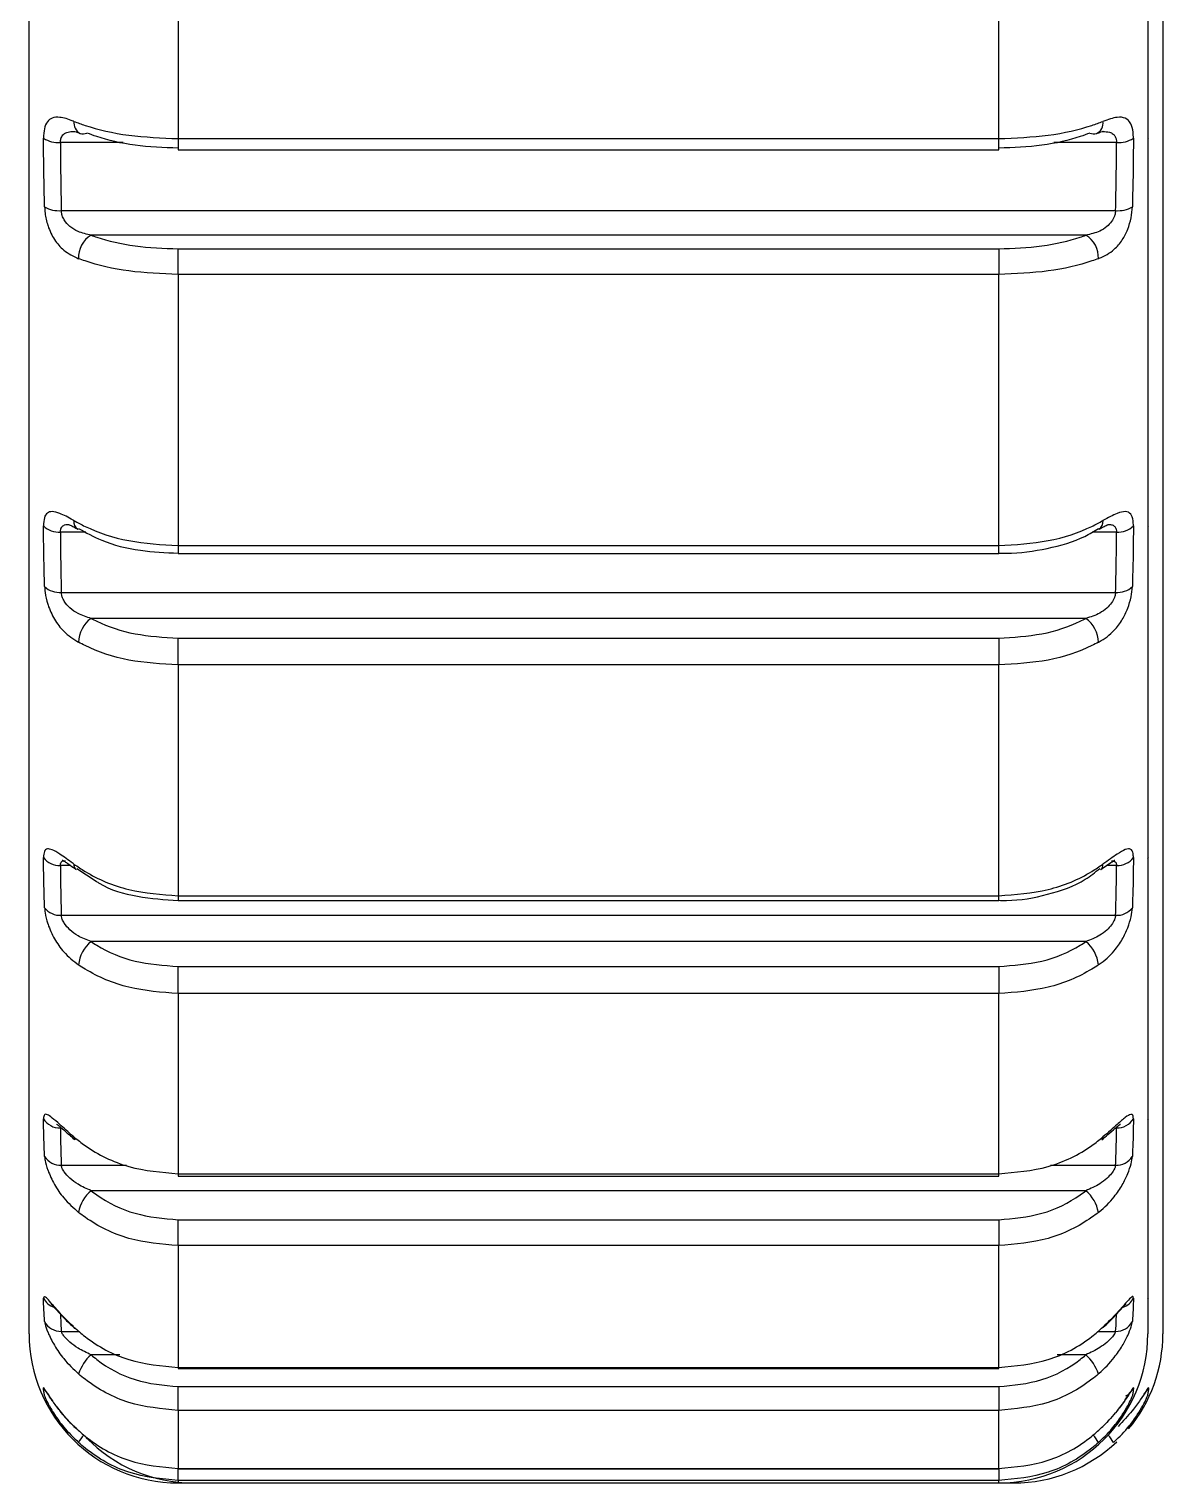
# Model space of a CAD drawing. Header units: millimetres. Extents: x -2889 to 8174, y 2447 to 8478.
# Drawn here: x 1797.016 to 1800.056, y 3458.173 to 3462.072 of the extents above; entities that cross this region are included whole.
import ezdxf

# ---------------------------------------------------------------- set-up
doc = ezdxf.new("R2010")
doc.units = ezdxf.units.MM

msp = doc.modelspace()

# ---------------------------------------------------------------- linework, layer by layer
at = {"color": 7, "linetype": 'Continuous', "lineweight": 25}
for p, q in [((1797.0159, 3458.5726), (1797.0159, 3469.7726)), ((1800.0159, 3469.7726), (1800.0159, 3458.5726)), ((1800.0563, 3463.8726), (1800.0563, 3458.5726)), ((1797.4159, 3462.5821), (1797.4159, 3461.7784)), ((1799.6159, 3461.7784), (1799.6159, 3462.5821)), ((1797.4159, 3461.7784), (1799.6159, 3461.7784)), ((1797.4159, 3461.7483), (1799.6159, 3461.7483)), ((1797.1023, 3461.5852), (1799.9295, 3461.5852)), ((1799.8497, 3461.5192), (1797.1821, 3461.5192)), ((1797.4159, 3461.414), (1797.4159, 3461.4827)), ((1797.4159, 3461.4827), (1799.6159, 3461.4827)), ((1799.6159, 3461.4827), (1799.6159, 3461.414)), ((1797.4159, 3461.414), (1797.4159, 3460.6868)), ((1799.6159, 3461.414), (1797.4159, 3461.414)), ((1799.6159, 3460.6868), (1799.6159, 3461.414)), ((1797.1467, 3460.7309), (1797.1475, 3460.7305)), ((1799.8842, 3460.7305), (1799.8849, 3460.7308)), ((1797.4159, 3460.6868), (1799.6159, 3460.6868)), ((1797.4159, 3460.6659), (1799.6159, 3460.6659)), ((1797.1023, 3460.5612), (1799.9295, 3460.5612)), ((1799.8497, 3460.4914), (1797.1821, 3460.4914)), ((1797.4159, 3460.3665), (1797.4159, 3460.4387)), ((1797.4159, 3460.4387), (1799.6159, 3460.4387)), ((1799.6159, 3460.4387), (1799.6159, 3460.3665)), ((1797.4159, 3460.3665), (1797.4159, 3459.7477)), ((1799.6159, 3460.3665), (1797.4159, 3460.3665)), ((1799.6159, 3459.7477), (1799.6159, 3460.3665)), ((1797.144, 3459.8202), (1797.196, 3459.7865)), ((1797.4159, 3459.7477), (1799.6159, 3459.7477)), ((1797.4159, 3459.7345), (1799.6159, 3459.7345)), ((1797.1023, 3459.6951), (1799.9295, 3459.6951)), ((1799.8497, 3459.6245), (1797.1821, 3459.6245)), ((1797.4159, 3459.5578), (1799.6159, 3459.5578)), ((1797.4159, 3459.4853), (1797.4159, 3459.5578)), ((1799.6159, 3459.5578), (1799.6159, 3459.4853)), ((1797.4159, 3459.4853), (1797.4159, 3459.0019)), ((1799.6159, 3459.4853), (1797.4159, 3459.4853)), ((1799.6159, 3459.0019), (1799.6159, 3459.4853)), ((1797.4159, 3459.0019), (1799.6159, 3459.0019)), ((1797.4159, 3459.0019), (1797.4159, 3458.995)), ((1797.4159, 3458.995), (1799.6159, 3458.995)), ((1799.6159, 3458.995), (1799.6159, 3459.0019)), ((1799.8497, 3458.9564), (1797.1821, 3458.9564)), ((1797.4159, 3458.809), (1797.4159, 3458.8787)), ((1797.4159, 3458.8787), (1799.6159, 3458.8787)), ((1799.6159, 3458.8787), (1799.6159, 3458.809)), ((1797.4159, 3458.809), (1797.4159, 3458.4821)), ((1799.6159, 3458.809), (1797.4159, 3458.809)), ((1799.6159, 3458.4821), (1799.6159, 3458.809)), ((1797.4159, 3458.4821), (1799.6159, 3458.4821)), ((1797.4159, 3458.4821), (1797.4159, 3458.4795)), ((1797.4159, 3458.4795), (1799.6159, 3458.4795)), ((1799.6159, 3458.4795), (1799.6159, 3458.4821)), ((1797.4159, 3458.3671), (1797.4159, 3458.4309)), ((1797.4159, 3458.4309), (1799.6159, 3458.4309)), ((1799.6159, 3458.4309), (1799.6159, 3458.3671)), ((1797.4159, 3458.3671), (1797.4159, 3458.211)), ((1799.6159, 3458.3671), (1797.4159, 3458.3671)), ((1799.6159, 3458.211), (1799.6159, 3458.3671)), ((1797.4159, 3458.211), (1799.6159, 3458.211)), ((1797.4159, 3458.211), (1797.4159, 3458.2107)), ((1797.4159, 3458.2107), (1799.6159, 3458.2107)), ((1799.6159, 3458.2107), (1799.6159, 3458.211)), ((1799.6159, 3458.1789), (1797.4159, 3458.1789)), ((1797.4159, 3458.1726), (1799.6159, 3458.1726)), ((1799.6159, 3458.1726), (1799.6563, 3458.1726))]:
    msp.add_line(p, q, dxfattribs=at)
at = {"color": 8, "linetype": 'Continuous', "lineweight": 25}
for p, q in [((1797.268, 3461.7679), (1797.0998, 3461.7679)), ((1797.4159, 3461.7784), (1797.4159, 3461.7483)), ((1799.6159, 3461.7483), (1799.6159, 3461.7784)), ((1799.932, 3461.7679), (1799.7638, 3461.7679)), ((1800.0159, 3461.778), (1800.0176, 3461.7793)), ((1800.0159, 3460.7378), (1800.0176, 3460.7396)), ((1797.1677, 3460.723), (1797.0998, 3460.723)), ((1799.932, 3460.723), (1799.8662, 3460.723)), ((1797.4159, 3460.6868), (1797.4159, 3460.6659)), ((1799.6159, 3460.6659), (1799.6159, 3460.6868)), ((1800.0159, 3459.8477), (1800.0176, 3459.85)), ((1797.1268, 3459.8289), (1797.0998, 3459.8289)), ((1799.932, 3459.8289), (1799.9049, 3459.8289)), ((1797.4159, 3459.7477), (1797.4159, 3459.7345)), ((1799.6159, 3459.7345), (1799.6159, 3459.7477)), ((1800.0159, 3459.1466), (1800.0176, 3459.1493)), ((1797.1023, 3459.0247), (1797.2767, 3459.0247)), ((1799.7552, 3459.0247), (1799.9295, 3459.0247)), ((1800.0159, 3458.6651), (1800.0176, 3458.6681)), ((1797.1023, 3458.5792), (1797.1496, 3458.5792)), ((1799.8822, 3458.5792), (1799.9295, 3458.5792)), ((1797.2594, 3458.5162), (1797.1821, 3458.5162)), ((1799.8497, 3458.5162), (1799.7725, 3458.5162)), ((1797.4159, 3458.1789), (1797.4159, 3458.2108)), ((1799.6159, 3458.2107), (1799.6159, 3458.1789)), ((1797.4159, 3458.1789), (1797.4159, 3458.1726)), ((1799.6159, 3458.1726), (1799.6159, 3458.1789)), ((1799.6563, 3458.1726), (1799.6563, 3458.1747))]:
    msp.add_line(p, q, dxfattribs=at)
at = {"color": 7, "linetype": 'Continuous', "lineweight": 25, "flags": 128}
msp.add_lwpolyline([(1797.1362, 3458.5905), (1797.1369, 3458.5881), (1797.1374, 3458.5876)], dxfattribs=at)
at = {"color": 8, "linetype": 'Continuous', "lineweight": 25}
for centre, radius, start, end in [((1797.1676, 3461.8204), 0.0317, 172.2762, 242.0667), ((1799.8646, 3461.8203), 0.0313, 295.5067, 7.9724), ((1797.1592, 3460.7505), 0.0232, 171.928, 237.353), ((1799.872, 3460.7508), 0.0238, 302.7077, 7.1357), ((1797.1515, 3459.8303), 0.0154, 172.2556, 233.8774), ((1799.8804, 3459.8302), 0.0153, 305.4201, 7.8115), ((1797.0984, 3458.6905), 0.0492, 207.0181, 251.3816), ((1799.9334, 3458.6905), 0.0491, 288.9213, 332.9848), ((1797.0995, 3458.449), 0.0498, 205.5605, 231.5625), ((1799.9323, 3458.449), 0.0498, 300.0864, 334.4287), ((1799.9727, 3458.449), 0.0497, 310.8184, 334.4457), ((1797.2221, 3458.2442), 0.0821, 136.628, 153.4524), ((1799.8184, 3458.2503), 0.0716, 25.307, 44.6176), ((1799.8587, 3458.2503), 0.0716, 25.307, 44.6176)]:
    msp.add_arc(centre, radius, start, end, dxfattribs=at)
at = {"color": 7, "linetype": 'Continuous', "lineweight": 25}
for centre, radius, start, end in [((1797.161, 3461.8152), 0.0242, 250.108, 294.9002), ((1799.8709, 3461.8154), 0.0244, 245.2076, 287.1817), ((1797.0947, 3461.8428), 0.0751, 237.7076, 273.8665), ((1799.9371, 3461.8428), 0.0751, 266.1335, 302.2924), ((1797.0962, 3461.6602), 0.0753, 239.1022, 274.679), ((1799.9357, 3461.6602), 0.0753, 265.321, 300.8978), ((1797.2182, 3461.4597), 0.0696, 121.2513, 182.7483), ((1799.8136, 3461.4597), 0.0696, 357.2517, 58.7487), ((1797.0958, 3460.7819), 0.059, 225.7422, 273.8372), ((1799.936, 3460.7819), 0.059, 266.1628, 314.2578), ((1797.0976, 3460.6199), 0.0589, 227.0744, 274.5962), ((1799.9342, 3460.6199), 0.0589, 265.4038, 312.9256), ((1797.2295, 3460.426), 0.0808, 125.893, 179.049), ((1799.8024, 3460.426), 0.0808, 0.951, 54.107), ((1797.0971, 3459.882), 0.0531, 217.009, 272.9356), ((1799.9348, 3459.882), 0.0531, 267.0644, 322.991), ((1797.099, 3459.7478), 0.0528, 218.2242, 273.6043), ((1799.9328, 3459.7478), 0.0528, 266.3957, 321.7758), ((1797.2387, 3459.5541), 0.0904, 128.7963, 174.9993), ((1799.7931, 3459.5541), 0.0904, 5.0007, 51.2037), ((1797.0982, 3459.1756), 0.0509, 211.0532, 271.7434), ((1799.9336, 3459.1756), 0.0509, 268.2566, 328.9468), ((1797.1446, 3459.0994), 0.00843, 172.2247, 228.2742), ((1799.8874, 3459.0994), 0.00833, 309.1754, 8.0332), ((1797.1003, 3459.0752), 0.0505, 212.1544, 272.2705), ((1799.9315, 3459.0752), 0.0505, 267.7295, 327.8456), ((1797.2469, 3458.8805), 0.0998, 130.5101, 169.8549), ((1799.7849, 3458.8805), 0.0998, 10.1451, 49.4899), ((1797.1014, 3458.6291), 0.0499, 208.3928, 271.0484), ((1799.9304, 3458.6291), 0.0499, 268.9516, 331.6072), ((1797.4159, 3458.5726), 0.4, 180, 270), ((1799.6159, 3458.5726), 0.4, 270, 0), ((1799.6563, 3458.5726), 0.4, 320.3677, 0), ((1797.26, 3458.4291), 0.1169, 131.8025, 162.2296), ((1799.7718, 3458.4291), 0.1169, 17.7704, 48.1975), ((1797.4563, 3458.5726), 0.4, 224.1559, 270), ((1799.6563, 3458.5726), 0.4, 270, 313.6464)]:
    msp.add_arc(centre, radius, start, end, dxfattribs=at)
for points, knots in [([(1797.1362, 3461.8246), (1797.1354, 3461.8249), (1797.1216, 3461.8304), (1797.1004, 3461.8367), (1797.078, 3461.8353), (1797.0643, 3461.8251), (1797.056, 3461.8066), (1797.0551, 3461.7883), (1797.0546, 3461.7793)], [0, 0, 0, 0, 0.017221, 0.303134, 0.498408, 0.673919, 0.839322, 1, 1, 1, 1]), ([(1799.9772, 3461.7793), (1799.977, 3461.7848), (1799.9766, 3461.8003), (1799.9705, 3461.8214), (1799.9562, 3461.8349), (1799.9318, 3461.8373), (1799.9089, 3461.8293), (1799.8956, 3461.8246)], [0, 0, 0, 0, 0.096023, 0.272505, 0.481898, 0.698908, 1, 1, 1, 1]), ([(1797.1363, 3461.7975), (1797.1361, 3461.7975), (1797.1357, 3461.7975), (1797.1419, 3461.7965), (1797.1489, 3461.7939), (1797.1528, 3461.7924)], [0, 0, 0, 0, 0.178405, 0.550939, 1, 1, 1, 1]), ([(1797.1362, 3461.8246), (1797.146, 3461.821), (1797.1887, 3461.8051), (1797.2812, 3461.7838), (1797.371, 3461.7802), (1797.4159, 3461.7784)], [0, 0, 0, 0, 0.1291217, 0.5645604, 1, 1, 1, 1]), ([(1797.4159, 3461.7526), (1797.3766, 3461.7542), (1797.298, 3461.7574), (1797.2171, 3461.7761), (1797.1797, 3461.79), (1797.1712, 3461.7932)], [0, 0, 0, 0, 0.4354391, 0.870878, 1, 1, 1, 1]), ([(1799.6159, 3461.7784), (1799.6608, 3461.7802), (1799.7506, 3461.7838), (1799.8431, 3461.8051), (1799.8858, 3461.821), (1799.8956, 3461.8246)], [0, 0, 0, 0, 0.4354396, 0.8708783, 1, 1, 1, 1]), ([(1799.8607, 3461.7932), (1799.8521, 3461.79), (1799.8147, 3461.7761), (1799.7338, 3461.7574), (1799.6552, 3461.7542), (1799.6159, 3461.7526)], [0, 0, 0, 0, 0.129122, 0.564561, 1, 1, 1, 1]), ([(1799.8783, 3461.7917), (1799.8823, 3461.7934), (1799.8903, 3461.7968), (1799.8963, 3461.7975), (1799.8957, 3461.7975), (1799.8956, 3461.7975)], [0, 0, 0, 0, 0.430908, 0.849884, 1, 1, 1, 1]), ([(1797.0575, 3461.5956), (1797.0568, 3461.6264), (1797.0553, 3461.6877), (1797.0549, 3461.7488), (1797.0546, 3461.7793)], [0, 0, 0, 0, 0.502163, 1, 1, 1, 1]), ([(1797.0998, 3461.7679), (1797.1, 3461.7375), (1797.1004, 3461.6766), (1797.1017, 3461.6157), (1797.1023, 3461.5852)], [0, 0, 0, 0, 0.497895, 1, 1, 1, 1]), ([(1799.9295, 3461.5852), (1799.9302, 3461.6157), (1799.9314, 3461.6766), (1799.9318, 3461.7375), (1799.932, 3461.7679)], [0, 0, 0, 0, 0.502105, 1, 1, 1, 1]), ([(1799.9772, 3461.7793), (1799.977, 3461.7488), (1799.9765, 3461.6877), (1799.975, 3461.6264), (1799.9743, 3461.5956)], [0, 0, 0, 0, 0.497837, 1, 1, 1, 1]), ([(1797.0575, 3461.5956), (1797.0579, 3461.5899), (1797.0588, 3461.5737), (1797.063, 3461.5557), (1797.0709, 3461.5314), (1797.0832, 3461.5058), (1797.1104, 3461.4745), (1797.1349, 3461.4629), (1797.1487, 3461.4563)], [0, 0, 0, 0, 0.092122, 0.262386, 0.269354, 0.484813, 0.707237, 1, 1, 1, 1]), ([(1797.1821, 3461.5192), (1797.1702, 3461.5219), (1797.1502, 3461.5266), (1797.1258, 3461.5409), (1797.1114, 3461.5566), (1797.1055, 3461.5694), (1797.1031, 3461.578), (1797.1026, 3461.5823), (1797.1023, 3461.5852)], [0, 0, 0, 0, 0.3364304, 0.5673538, 0.7688145, 0.881315, 0.9225605, 1, 1, 1, 1]), ([(1799.9295, 3461.5852), (1799.929, 3461.581), (1799.9284, 3461.5761), (1799.925, 3461.566), (1799.9187, 3461.5545), (1799.9051, 3461.5406), (1799.8822, 3461.5267), (1799.8624, 3461.5221), (1799.8497, 3461.5192)], [0, 0, 0, 0, 0.111827, 0.132687, 0.27523, 0.438994, 0.64076, 1, 1, 1, 1]), ([(1799.8831, 3461.4563), (1799.884, 3461.4567), (1799.8993, 3461.4624), (1799.9225, 3461.4761), (1799.9473, 3461.5046), (1799.9624, 3461.5338), (1799.9719, 3461.5655), (1799.9735, 3461.5857), (1799.9743, 3461.5956)], [0, 0, 0, 0, 0.017352, 0.313761, 0.508689, 0.681484, 0.843326, 1, 1, 1, 1]), ([(1797.1821, 3461.5192), (1797.1872, 3461.5174), (1797.2219, 3461.5052), (1797.2981, 3461.4874), (1797.3767, 3461.4842), (1797.4159, 3461.4827)], [0, 0, 0, 0, 0.079415, 0.539702, 1, 1, 1, 1]), ([(1799.6159, 3461.4827), (1799.6552, 3461.4842), (1799.7337, 3461.4874), (1799.81, 3461.5052), (1799.8446, 3461.5174), (1799.8497, 3461.5192)], [0, 0, 0, 0, 0.460298, 0.920585, 1, 1, 1, 1]), ([(1797.4159, 3461.414), (1797.3711, 3461.4158), (1797.2813, 3461.4195), (1797.1942, 3461.4401), (1797.1546, 3461.4543), (1797.1487, 3461.4563)], [0, 0, 0, 0, 0.460321, 0.920593, 1, 1, 1, 1]), ([(1799.8831, 3461.4563), (1799.8773, 3461.4543), (1799.8377, 3461.4401), (1799.7505, 3461.4195), (1799.6608, 3461.4158), (1799.6159, 3461.414)], [0, 0, 0, 0, 0.079407, 0.539679, 1, 1, 1, 1]), ([(1797.1362, 3460.7538), (1797.1354, 3460.7542), (1797.1216, 3460.7621), (1797.1004, 3460.7733), (1797.078, 3460.7793), (1797.0643, 3460.7757), (1797.056, 3460.7631), (1797.0551, 3460.7474), (1797.0546, 3460.7396)], [0, 0, 0, 0, 0.017221, 0.303134, 0.498408, 0.673919, 0.839322, 1, 1, 1, 1]), ([(1799.9772, 3460.7396), (1799.977, 3460.7444), (1799.9766, 3460.7579), (1799.9705, 3460.7737), (1799.9562, 3460.7799), (1799.9318, 3460.7737), (1799.9089, 3460.7611), (1799.8956, 3460.7538)], [0, 0, 0, 0, 0.096023, 0.272505, 0.481898, 0.698908, 1, 1, 1, 1]), ([(1797.0575, 3460.5768), (1797.0568, 3460.6041), (1797.0553, 3460.6584), (1797.0549, 3460.7127), (1797.0546, 3460.7396)], [0, 0, 0, 0, 0.502163, 1, 1, 1, 1]), ([(1797.1205, 3460.7437), (1797.1206, 3460.7437), (1797.1208, 3460.7437), (1797.1265, 3460.7416), (1797.1351, 3460.7375), (1797.143, 3460.7329), (1797.1466, 3460.7308)], [0, 0, 0, 0, 0.158555, 0.402184, 0.72606, 1, 1, 1, 1]), ([(1797.1362, 3460.7538), (1797.146, 3460.7485), (1797.1887, 3460.7255), (1797.2812, 3460.6947), (1797.371, 3460.6894), (1797.4159, 3460.6868)], [0, 0, 0, 0, 0.129122, 0.56456, 1, 1, 1, 1]), ([(1799.6159, 3460.6868), (1799.6608, 3460.6894), (1799.7506, 3460.6947), (1799.8431, 3460.7255), (1799.8858, 3460.7485), (1799.8956, 3460.7538)], [0, 0, 0, 0, 0.43544, 0.870878, 1, 1, 1, 1]), ([(1799.885, 3460.7305), (1799.8897, 3460.7333), (1799.8993, 3460.7389), (1799.9081, 3460.7429), (1799.9122, 3460.7439), (1799.9114, 3460.7438), (1799.9113, 3460.7438)], [0, 0, 0, 0, 0.355432, 0.71843, 0.963606, 1, 1, 1, 1]), ([(1799.9772, 3460.7396), (1799.977, 3460.7127), (1799.9765, 3460.6584), (1799.975, 3460.6041), (1799.9743, 3460.5768)], [0, 0, 0, 0, 0.497837, 1, 1, 1, 1]), ([(1797.0998, 3460.723), (1797.1, 3460.6962), (1797.1004, 3460.6422), (1797.1017, 3460.5883), (1797.1023, 3460.5612)], [0, 0, 0, 0, 0.497895, 1, 1, 1, 1]), ([(1797.1484, 3460.7328), (1797.1685, 3460.7216), (1797.2167, 3460.6946), (1797.3101, 3460.6709), (1797.3818, 3460.668), (1797.4159, 3460.6666)], [0, 0, 0, 0, 0.270365, 0.652143, 1, 1, 1, 1]), ([(1799.6159, 3460.6665), (1799.6228, 3460.6663), (1799.6668, 3460.6653), (1799.7474, 3460.6774), (1799.8326, 3460.7009), (1799.8713, 3460.7255), (1799.8831, 3460.733)], [0, 0, 0, 0, 0.069862, 0.447971, 0.832642, 1, 1, 1, 1]), ([(1799.9295, 3460.5612), (1799.9302, 3460.5883), (1799.9314, 3460.6422), (1799.9318, 3460.6962), (1799.932, 3460.723)], [0, 0, 0, 0, 0.502105, 1, 1, 1, 1]), ([(1797.0575, 3460.5768), (1797.0579, 3460.5716), (1797.0588, 3460.557), (1797.063, 3460.5394), (1797.0709, 3460.5149), (1797.0832, 3460.4878), (1797.1104, 3460.4518), (1797.1349, 3460.4362), (1797.1487, 3460.4273)], [0, 0, 0, 0, 0.092122, 0.262386, 0.269354, 0.484813, 0.707237, 1, 1, 1, 1]), ([(1797.1821, 3460.4914), (1797.1702, 3460.4951), (1797.1502, 3460.5014), (1797.1258, 3460.5177), (1797.1114, 3460.5342), (1797.1055, 3460.5467), (1797.1031, 3460.5548), (1797.1026, 3460.5587), (1797.1023, 3460.5612)], [0, 0, 0, 0, 0.33643, 0.567354, 0.768814, 0.881315, 0.92256, 1, 1, 1, 1]), ([(1799.9295, 3460.5612), (1799.929, 3460.5575), (1799.9284, 3460.5531), (1799.925, 3460.5434), (1799.9187, 3460.532), (1799.9051, 3460.5174), (1799.8822, 3460.5017), (1799.8624, 3460.4954), (1799.8497, 3460.4914)], [0, 0, 0, 0, 0.111827, 0.132687, 0.27523, 0.438994, 0.64076, 1, 1, 1, 1]), ([(1799.8831, 3460.4273), (1799.884, 3460.4278), (1799.8993, 3460.436), (1799.9225, 3460.4537), (1799.9473, 3460.4863), (1799.9624, 3460.5175), (1799.9719, 3460.5494), (1799.9735, 3460.5677), (1799.9743, 3460.5768)], [0, 0, 0, 0, 0.017352, 0.313761, 0.508689, 0.681484, 0.843326, 1, 1, 1, 1]), ([(1797.1821, 3460.4914), (1797.1872, 3460.4888), (1797.2219, 3460.4712), (1797.2981, 3460.4455), (1797.3767, 3460.4409), (1797.4159, 3460.4387)], [0, 0, 0, 0, 0.079415, 0.539702, 1, 1, 1, 1]), ([(1799.6159, 3460.4387), (1799.6552, 3460.4409), (1799.7337, 3460.4455), (1799.81, 3460.4712), (1799.8446, 3460.4888), (1799.8497, 3460.4914)], [0, 0, 0, 0, 0.460298, 0.920585, 1, 1, 1, 1]), ([(1797.4159, 3460.3665), (1797.3711, 3460.3691), (1797.2813, 3460.3743), (1797.1942, 3460.404), (1797.1546, 3460.4243), (1797.1487, 3460.4273)], [0, 0, 0, 0, 0.4603213, 0.9205933, 1, 1, 1, 1]), ([(1799.8831, 3460.4273), (1799.8773, 3460.4243), (1799.8377, 3460.404), (1799.7505, 3460.3743), (1799.6608, 3460.3691), (1799.6159, 3460.3665)], [0, 0, 0, 0, 0.079407, 0.539679, 1, 1, 1, 1]), ([(1797.1362, 3459.8323), (1797.1354, 3459.8329), (1797.1216, 3459.8429), (1797.1004, 3459.8584), (1797.078, 3459.8717), (1797.0643, 3459.8747), (1797.056, 3459.8686), (1797.0551, 3459.8561), (1797.0546, 3459.85)], [0, 0, 0, 0, 0.017221, 0.303134, 0.498408, 0.673919, 0.839322, 1, 1, 1, 1]), ([(1797.0575, 3459.7151), (1797.0568, 3459.7377), (1797.0553, 3459.7828), (1797.0549, 3459.8277), (1797.0546, 3459.85)], [0, 0, 0, 0, 0.502163, 1, 1, 1, 1]), ([(1797.1048, 3459.8429), (1797.1049, 3459.8429), (1797.1052, 3459.8428), (1797.1099, 3459.8403), (1797.1197, 3459.834), (1797.1309, 3459.8261), (1797.1398, 3459.8196), (1797.1421, 3459.818)], [0, 0, 0, 0, 0.111268, 0.270842, 0.507919, 0.87312, 1, 1, 1, 1]), ([(1799.8896, 3459.8178), (1799.8947, 3459.8216), (1799.9062, 3459.83), (1799.9185, 3459.8383), (1799.9262, 3459.8426), (1799.9269, 3459.8429), (1799.9272, 3459.843)], [0, 0, 0, 0, 0.29344, 0.651471, 0.863452, 1, 1, 1, 1]), ([(1799.9772, 3459.85), (1799.977, 3459.8538), (1799.9766, 3459.8647), (1799.9705, 3459.8745), (1799.9562, 3459.8731), (1799.9318, 3459.8587), (1799.9089, 3459.842), (1799.8956, 3459.8323)], [0, 0, 0, 0, 0.096023, 0.272505, 0.481898, 0.698908, 1, 1, 1, 1]), ([(1799.9772, 3459.85), (1799.977, 3459.8277), (1799.9765, 3459.7828), (1799.975, 3459.7377), (1799.9743, 3459.7151)], [0, 0, 0, 0, 0.497837, 1, 1, 1, 1]), ([(1797.0998, 3459.8289), (1797.1, 3459.8067), (1797.1004, 3459.7621), (1797.1017, 3459.7175), (1797.1023, 3459.6951)], [0, 0, 0, 0, 0.497895, 1, 1, 1, 1]), ([(1797.1362, 3459.8323), (1797.146, 3459.8257), (1797.1887, 3459.7966), (1797.2812, 3459.7575), (1797.371, 3459.7509), (1797.4159, 3459.7477)], [0, 0, 0, 0, 0.129122, 0.56456, 1, 1, 1, 1]), ([(1799.6159, 3459.7477), (1799.6608, 3459.7509), (1799.7506, 3459.7575), (1799.8431, 3459.7966), (1799.8858, 3459.8257), (1799.8956, 3459.8323)], [0, 0, 0, 0, 0.43544, 0.870878, 1, 1, 1, 1]), ([(1799.6159, 3459.7353), (1799.6229, 3459.7351), (1799.6673, 3459.7338), (1799.7483, 3459.749), (1799.8353, 3459.779), (1799.8746, 3459.8105), (1799.8872, 3459.8206)], [0, 0, 0, 0, 0.069904, 0.442911, 0.821323, 1, 1, 1, 1]), ([(1799.9295, 3459.6951), (1799.9302, 3459.7175), (1799.9314, 3459.7621), (1799.9318, 3459.8067), (1799.932, 3459.8289)], [0, 0, 0, 0, 0.502105, 1, 1, 1, 1]), ([(1797.196, 3459.7865), (1797.1987, 3459.7847), (1797.23, 3459.764), (1797.3059, 3459.7425), (1797.3794, 3459.7373), (1797.4159, 3459.7347)], [0, 0, 0, 0, 0.045733, 0.526335, 1, 1, 1, 1]), ([(1797.0575, 3459.7151), (1797.0579, 3459.7108), (1797.0588, 3459.6984), (1797.063, 3459.682), (1797.0709, 3459.6583), (1797.0832, 3459.6309), (1797.1104, 3459.5918), (1797.1349, 3459.5728), (1797.1487, 3459.5619)], [0, 0, 0, 0, 0.092122, 0.262386, 0.269354, 0.484813, 0.707237, 1, 1, 1, 1]), ([(1797.1821, 3459.6245), (1797.1702, 3459.6291), (1797.1502, 3459.6368), (1797.1258, 3459.6544), (1797.1114, 3459.6709), (1797.1055, 3459.6825), (1797.1031, 3459.6897), (1797.1026, 3459.693), (1797.1023, 3459.6951)], [0, 0, 0, 0, 0.3364304, 0.5673538, 0.7688145, 0.881315, 0.9225605, 1, 1, 1, 1]), ([(1799.9295, 3459.6951), (1799.929, 3459.6919), (1799.9284, 3459.6882), (1799.925, 3459.6795), (1799.9187, 3459.6687), (1799.9051, 3459.6539), (1799.8822, 3459.6371), (1799.8624, 3459.6294), (1799.8497, 3459.6245)], [0, 0, 0, 0, 0.111827, 0.132687, 0.27523, 0.438994, 0.64076, 1, 1, 1, 1]), ([(1799.8831, 3459.5619), (1799.884, 3459.5625), (1799.8993, 3459.5729), (1799.9225, 3459.5938), (1799.9473, 3459.6292), (1799.9624, 3459.661), (1799.9719, 3459.6916), (1799.9735, 3459.7074), (1799.9743, 3459.7151)], [0, 0, 0, 0, 0.017352, 0.313761, 0.508689, 0.681484, 0.843326, 1, 1, 1, 1]), ([(1797.1821, 3459.6245), (1797.1872, 3459.6212), (1797.2219, 3459.5989), (1797.2981, 3459.5664), (1797.3767, 3459.5607), (1797.4159, 3459.5578)], [0, 0, 0, 0, 0.0794151, 0.5397016, 1, 1, 1, 1]), ([(1799.6159, 3459.5578), (1799.6552, 3459.5607), (1799.7337, 3459.5664), (1799.81, 3459.5989), (1799.8446, 3459.6212), (1799.8497, 3459.6245)], [0, 0, 0, 0, 0.460298, 0.920585, 1, 1, 1, 1]), ([(1797.4159, 3459.4853), (1797.3711, 3459.4886), (1797.2813, 3459.4952), (1797.1942, 3459.5326), (1797.1546, 3459.5582), (1797.1487, 3459.5619)], [0, 0, 0, 0, 0.460321, 0.920593, 1, 1, 1, 1]), ([(1799.8831, 3459.5619), (1799.8773, 3459.5582), (1799.8377, 3459.5326), (1799.7505, 3459.4952), (1799.6608, 3459.4886), (1799.6159, 3459.4853)], [0, 0, 0, 0, 0.079407, 0.539679, 1, 1, 1, 1]), ([(1797.1362, 3459.1006), (1797.1354, 3459.1012), (1797.1216, 3459.113), (1797.1004, 3459.1321), (1797.078, 3459.1521), (1797.0643, 3459.1616), (1797.056, 3459.1622), (1797.0551, 3459.1535), (1797.0546, 3459.1493)], [0, 0, 0, 0, 0.017221, 0.303134, 0.498408, 0.673919, 0.839322, 1, 1, 1, 1]), ([(1797.0575, 3459.0483), (1797.0568, 3459.0652), (1797.0553, 3459.099), (1797.0549, 3459.1326), (1797.0546, 3459.1493)], [0, 0, 0, 0, 0.502163, 1, 1, 1, 1]), ([(1799.9772, 3459.1493), (1799.977, 3459.152), (1799.9766, 3459.1598), (1799.9705, 3459.1632), (1799.9562, 3459.1542), (1799.9318, 3459.1322), (1799.9089, 3459.1122), (1799.8956, 3459.1006)], [0, 0, 0, 0, 0.0960234, 0.272505, 0.4818975, 0.6989082, 1, 1, 1, 1]), ([(1799.9772, 3459.1493), (1799.977, 3459.1326), (1799.9765, 3459.099), (1799.975, 3459.0652), (1799.9743, 3459.0483)], [0, 0, 0, 0, 0.497837, 1, 1, 1, 1]), ([(1797.0895, 3459.1352), (1797.0895, 3459.1351), (1797.0896, 3459.1351), (1797.0928, 3459.1329), (1797.1, 3459.127), (1797.1147, 3459.1143), (1797.1283, 3459.1018), (1797.1383, 3459.0938), (1797.139, 3459.0932)], [0, 0, 0, 0, 0.058983, 0.171313, 0.32914, 0.580089, 0.970016, 1, 1, 1, 1]), ([(1797.0998, 3459.1247), (1797.1, 3459.1081), (1797.1004, 3459.0747), (1797.1017, 3459.0414), (1797.1023, 3459.0247)], [0, 0, 0, 0, 0.497895, 1, 1, 1, 1]), ([(1799.8925, 3459.0931), (1799.898, 3459.0977), (1799.9113, 3459.1088), (1799.9269, 3459.1227), (1799.9375, 3459.1317), (1799.9423, 3459.1351), (1799.9422, 3459.1351), (1799.9422, 3459.135)], [0, 0, 0, 0, 0.2413177, 0.5812314, 0.8012656, 0.9354823, 1, 1, 1, 1]), ([(1799.9295, 3459.0247), (1799.9302, 3459.0414), (1799.9314, 3459.0747), (1799.9318, 3459.1081), (1799.932, 3459.1247)], [0, 0, 0, 0, 0.502105, 1, 1, 1, 1]), ([(1797.1362, 3459.1006), (1797.146, 3459.0928), (1797.1887, 3459.0589), (1797.2812, 3459.0134), (1797.371, 3459.0057), (1797.4159, 3459.0019)], [0, 0, 0, 0, 0.129122, 0.56456, 1, 1, 1, 1]), ([(1799.6159, 3459.0019), (1799.6608, 3459.0057), (1799.7506, 3459.0134), (1799.8431, 3459.0589), (1799.8858, 3459.0928), (1799.8956, 3459.1006)], [0, 0, 0, 0, 0.43544, 0.870878, 1, 1, 1, 1]), ([(1797.0575, 3459.0483), (1797.0579, 3459.0449), (1797.0588, 3459.0353), (1797.063, 3459.0207), (1797.0709, 3458.999), (1797.0832, 3458.9725), (1797.1104, 3458.932), (1797.1349, 3458.9104), (1797.1487, 3458.8981)], [0, 0, 0, 0, 0.092122, 0.262386, 0.269354, 0.484813, 0.707237, 1, 1, 1, 1]), ([(1797.1821, 3458.9564), (1797.1702, 3458.9616), (1797.1502, 3458.9704), (1797.1258, 3458.9884), (1797.1114, 3459.0043), (1797.1055, 3459.0145), (1797.1031, 3459.0205), (1797.1026, 3459.023), (1797.1023, 3459.0247)], [0, 0, 0, 0, 0.33643, 0.567354, 0.768814, 0.881315, 0.92256, 1, 1, 1, 1]), ([(1799.9295, 3459.0247), (1799.929, 3459.0222), (1799.9284, 3459.0193), (1799.925, 3459.0119), (1799.9187, 3459.0022), (1799.9051, 3458.9879), (1799.8822, 3458.9707), (1799.8624, 3458.962), (1799.8497, 3458.9564)], [0, 0, 0, 0, 0.111827, 0.132687, 0.27523, 0.438994, 0.64076, 1, 1, 1, 1]), ([(1799.8831, 3458.8981), (1799.884, 3458.8988), (1799.8993, 3458.9108), (1799.9225, 3458.9341), (1799.9473, 3458.9707), (1799.9624, 3459.0016), (1799.9719, 3459.0296), (1799.9735, 3459.0421), (1799.9743, 3459.0483)], [0, 0, 0, 0, 0.017352, 0.313761, 0.508689, 0.681484, 0.843326, 1, 1, 1, 1]), ([(1797.1821, 3458.9564), (1797.1872, 3458.9526), (1797.2219, 3458.9266), (1797.2981, 3458.8887), (1797.3767, 3458.882), (1797.4159, 3458.8787)], [0, 0, 0, 0, 0.0794151, 0.5397016, 1, 1, 1, 1]), ([(1799.6159, 3458.8787), (1799.6552, 3458.882), (1799.7337, 3458.8887), (1799.81, 3458.9266), (1799.8446, 3458.9526), (1799.8497, 3458.9564)], [0, 0, 0, 0, 0.4602984, 0.9205849, 1, 1, 1, 1]), ([(1797.4159, 3458.809), (1797.3711, 3458.8128), (1797.2813, 3458.8205), (1797.1942, 3458.8639), (1797.1546, 3458.8937), (1797.1487, 3458.8981)], [0, 0, 0, 0, 0.4603213, 0.9205933, 1, 1, 1, 1]), ([(1799.8831, 3458.8981), (1799.8773, 3458.8937), (1799.8377, 3458.8639), (1799.7505, 3458.8205), (1799.6608, 3458.8128), (1799.6159, 3458.809)], [0, 0, 0, 0, 0.0794067, 0.5396787, 1, 1, 1, 1]), ([(1797.1362, 3458.5905), (1797.1354, 3458.5912), (1797.1216, 3458.6041), (1797.1004, 3458.626), (1797.078, 3458.6519), (1797.0643, 3458.6675), (1797.056, 3458.6747), (1797.0551, 3458.6703), (1797.0546, 3458.6681)], [0, 0, 0, 0, 0.017221, 0.303134, 0.498408, 0.673919, 0.839322, 1, 1, 1, 1]), ([(1799.9772, 3458.6681), (1799.977, 3458.6697), (1799.9766, 3458.674), (1799.9705, 3458.6709), (1799.9562, 3458.6547), (1799.9318, 3458.626), (1799.9089, 3458.6036), (1799.8956, 3458.5905)], [0, 0, 0, 0, 0.0960234, 0.272505, 0.4818975, 0.6989082, 1, 1, 1, 1]), ([(1797.0575, 3458.6054), (1797.0568, 3458.616), (1797.0553, 3458.637), (1797.0549, 3458.6578), (1797.0546, 3458.6681)], [0, 0, 0, 0, 0.502163, 1, 1, 1, 1]), ([(1797.0749, 3458.6525), (1797.0751, 3458.6523), (1797.0753, 3458.6521), (1797.0787, 3458.6486), (1797.0859, 3458.6407), (1797.1005, 3458.6245), (1797.1182, 3458.6053), (1797.1329, 3458.5923), (1797.1378, 3458.588)], [0, 0, 0, 0, 0.058681, 0.145958, 0.287108, 0.504942, 0.833881, 1, 1, 1, 1]), ([(1799.8961, 3458.5896), (1799.9012, 3458.5943), (1799.9167, 3458.6085), (1799.935, 3458.6285), (1799.9492, 3458.6443), (1799.955, 3458.6506), (1799.9573, 3458.6528), (1799.9569, 3458.6525), (1799.9569, 3458.6524)], [0, 0, 0, 0, 0.17987, 0.545005, 0.762709, 0.897012, 0.984255, 1, 1, 1, 1]), ([(1799.9772, 3458.6681), (1799.977, 3458.6578), (1799.9765, 3458.637), (1799.975, 3458.616), (1799.9743, 3458.6054)], [0, 0, 0, 0, 0.497837, 1, 1, 1, 1]), ([(1797.0575, 3458.6054), (1797.0579, 3458.6031), (1797.0588, 3458.5967), (1797.063, 3458.5847), (1797.0709, 3458.5658), (1797.0832, 3458.5413), (1797.1104, 3458.5012), (1797.1349, 3458.478), (1797.1487, 3458.4648)], [0, 0, 0, 0, 0.092122, 0.262386, 0.269354, 0.484813, 0.707237, 1, 1, 1, 1]), ([(1799.8831, 3458.4648), (1799.884, 3458.4655), (1799.8993, 3458.4787), (1799.9225, 3458.5033), (1799.9473, 3458.5394), (1799.9624, 3458.5682), (1799.9719, 3458.5924), (1799.9735, 3458.6011), (1799.9743, 3458.6054)], [0, 0, 0, 0, 0.017352, 0.313761, 0.508689, 0.681484, 0.843326, 1, 1, 1, 1]), ([(1797.1821, 3458.5162), (1797.1702, 3458.5218), (1797.1502, 3458.5313), (1797.1258, 3458.5491), (1797.1114, 3458.5635), (1797.1055, 3458.5719), (1797.1031, 3458.5765), (1797.1026, 3458.5782), (1797.1023, 3458.5792)], [0, 0, 0, 0, 0.33643, 0.567354, 0.768814, 0.881315, 0.92256, 1, 1, 1, 1]), ([(1797.1362, 3458.5905), (1797.146, 3458.582), (1797.1887, 3458.5447), (1797.2812, 3458.4947), (1797.371, 3458.4863), (1797.4159, 3458.4821)], [0, 0, 0, 0, 0.129122, 0.56456, 1, 1, 1, 1]), ([(1799.6159, 3458.4821), (1799.6608, 3458.4863), (1799.7506, 3458.4947), (1799.8431, 3458.5447), (1799.8858, 3458.582), (1799.8956, 3458.5905)], [0, 0, 0, 0, 0.43544, 0.870878, 1, 1, 1, 1]), ([(1799.9295, 3458.5792), (1799.929, 3458.5776), (1799.9284, 3458.5756), (1799.925, 3458.5699), (1799.9187, 3458.5617), (1799.9051, 3458.5485), (1799.8822, 3458.5316), (1799.8624, 3458.5223), (1799.8497, 3458.5162)], [0, 0, 0, 0, 0.111827, 0.132687, 0.27523, 0.438994, 0.64076, 1, 1, 1, 1]), ([(1797.1821, 3458.5162), (1797.1872, 3458.512), (1797.2219, 3458.4835), (1797.2981, 3458.4419), (1797.3767, 3458.4346), (1797.4159, 3458.4309)], [0, 0, 0, 0, 0.079415, 0.539702, 1, 1, 1, 1]), ([(1799.6159, 3458.4309), (1799.6552, 3458.4346), (1799.7337, 3458.4419), (1799.81, 3458.4835), (1799.8446, 3458.512), (1799.8497, 3458.5162)], [0, 0, 0, 0, 0.4602984, 0.9205849, 1, 1, 1, 1]), ([(1797.4159, 3458.3671), (1797.3711, 3458.3713), (1797.2813, 3458.3797), (1797.1942, 3458.4273), (1797.1546, 3458.46), (1797.1487, 3458.4648)], [0, 0, 0, 0, 0.460321, 0.920593, 1, 1, 1, 1]), ([(1799.8831, 3458.4648), (1799.8773, 3458.46), (1799.8377, 3458.4273), (1799.7505, 3458.3797), (1799.6608, 3458.3713), (1799.6159, 3458.3671)], [0, 0, 0, 0, 0.079407, 0.539679, 1, 1, 1, 1]), ([(1797.1362, 3458.3244), (1797.1354, 3458.3252), (1797.1216, 3458.3387), (1797.1004, 3458.3624), (1797.078, 3458.393), (1797.0643, 3458.414), (1797.056, 3458.4276), (1797.0551, 3458.4275), (1797.0546, 3458.4275)], [0, 0, 0, 0, 0.017221, 0.303134, 0.498408, 0.673919, 0.839322, 1, 1, 1, 1]), ([(1797.0575, 3458.4058), (1797.0568, 3458.4095), (1797.0553, 3458.4169), (1797.0549, 3458.424), (1797.0546, 3458.4275)], [0, 0, 0, 0, 0.502163, 1, 1, 1, 1]), ([(1797.0575, 3458.4058), (1797.0579, 3458.4048), (1797.0588, 3458.4018), (1797.063, 3458.3929), (1797.0709, 3458.3776), (1797.0832, 3458.3563), (1797.1104, 3458.3183), (1797.1349, 3458.2945), (1797.1487, 3458.2809)], [0, 0, 0, 0, 0.092122, 0.262386, 0.269354, 0.484813, 0.707237, 1, 1, 1, 1]), ([(1797.0617, 3458.4178), (1797.0617, 3458.4178), (1797.0618, 3458.4177), (1797.0638, 3458.4147), (1797.0686, 3458.4071), (1797.0795, 3458.3906), (1797.0996, 3458.3638), (1797.1214, 3458.337), (1797.1387, 3458.3229), (1797.1433, 3458.3191)], [0, 0, 0, 0, 0.029878, 0.090099, 0.196043, 0.359176, 0.587696, 0.889457, 1, 1, 1, 1]), ([(1799.8831, 3458.2809), (1799.884, 3458.2817), (1799.8993, 3458.2954), (1799.9225, 3458.3202), (1799.9473, 3458.3544), (1799.9624, 3458.3798), (1799.9719, 3458.3991), (1799.9735, 3458.4036), (1799.9743, 3458.4058)], [0, 0, 0, 0, 0.017352, 0.313761, 0.508689, 0.681484, 0.843326, 1, 1, 1, 1]), ([(1799.8951, 3458.3244), (1799.901, 3458.3301), (1799.9195, 3458.3477), (1799.9423, 3458.3765), (1799.9597, 3458.4017), (1799.9672, 3458.4134), (1799.9702, 3458.4178), (1799.97, 3458.4176), (1799.97, 3458.4176)], [0, 0, 0, 0, 0.159894, 0.497791, 0.734092, 0.880859, 0.967731, 1, 1, 1, 1]), ([(1799.9772, 3458.4275), (1799.977, 3458.4278), (1799.9766, 3458.4285), (1799.9705, 3458.419), (1799.9562, 3458.3963), (1799.9318, 3458.3623), (1799.9089, 3458.3383), (1799.8956, 3458.3244)], [0, 0, 0, 0, 0.096023, 0.272505, 0.481898, 0.698908, 1, 1, 1, 1]), ([(1799.9235, 3458.2809), (1799.9243, 3458.2817), (1799.9396, 3458.2954), (1799.9629, 3458.3202), (1799.9876, 3458.3544), (1800.0027, 3458.3798), (1800.0123, 3458.3991), (1800.0139, 3458.4036), (1800.0147, 3458.4058)], [0, 0, 0, 0, 0.017352, 0.313761, 0.508689, 0.681484, 0.843326, 1, 1, 1, 1]), ([(1800.0176, 3458.4275), (1800.0174, 3458.4278), (1800.0169, 3458.4285), (1800.0109, 3458.419), (1799.9965, 3458.3963), (1799.9721, 3458.3623), (1799.9492, 3458.3383), (1799.936, 3458.3244)], [0, 0, 0, 0, 0.096023, 0.272505, 0.481898, 0.698908, 1, 1, 1, 1]), ([(1799.9772, 3458.4275), (1799.977, 3458.424), (1799.9765, 3458.4169), (1799.975, 3458.4095), (1799.9743, 3458.4058)], [0, 0, 0, 0, 0.497837, 1, 1, 1, 1]), ([(1800.0176, 3458.4275), (1800.0173, 3458.424), (1800.0169, 3458.4169), (1800.0154, 3458.4095), (1800.0147, 3458.4058)], [0, 0, 0, 0, 0.497837, 1, 1, 1, 1]), ([(1797.1362, 3458.3244), (1797.146, 3458.3155), (1797.1887, 3458.2765), (1797.2812, 3458.2242), (1797.371, 3458.2154), (1797.4159, 3458.211)], [0, 0, 0, 0, 0.1291217, 0.5645604, 1, 1, 1, 1]), ([(1799.6159, 3458.211), (1799.6608, 3458.2154), (1799.7506, 3458.2242), (1799.8431, 3458.2765), (1799.8858, 3458.3155), (1799.8956, 3458.3244)], [0, 0, 0, 0, 0.4354396, 0.8708783, 1, 1, 1, 1]), ([(1797.4159, 3458.1789), (1797.3711, 3458.1833), (1797.2813, 3458.1921), (1797.1942, 3458.2418), (1797.1546, 3458.2759), (1797.1487, 3458.2809)], [0, 0, 0, 0, 0.460321, 0.920593, 1, 1, 1, 1]), ([(1799.8831, 3458.2809), (1799.8773, 3458.2759), (1799.8377, 3458.2418), (1799.7505, 3458.1921), (1799.6608, 3458.1833), (1799.6159, 3458.1789)], [0, 0, 0, 0, 0.079407, 0.539679, 1, 1, 1, 1])]:
    msp.add_open_spline(points, degree=3, knots=knots, dxfattribs=at)
at = {"color": 8, "linetype": 'Continuous', "lineweight": 25}
for points, knots in [([(1797.0998, 3461.7679), (1797.1001, 3461.7717), (1797.1004, 3461.7763), (1797.1032, 3461.7841), (1797.1085, 3461.7914), (1797.1204, 3461.7969), (1797.1308, 3461.7972), (1797.1363, 3461.7974)], [0, 0, 0, 0, 0.182541, 0.217821, 0.448678, 0.710066, 1, 1, 1, 1]), ([(1799.8955, 3461.7973), (1799.9016, 3461.7972), (1799.9117, 3461.7968), (1799.9211, 3461.7922), (1799.927, 3461.7867), (1799.9298, 3461.7815), (1799.9317, 3461.7747), (1799.9319, 3461.7706), (1799.932, 3461.7679)], [0, 0, 0, 0, 0.320213, 0.535653, 0.627831, 0.810227, 0.870849, 1, 1, 1, 1]), ([(1797.0998, 3460.723), (1797.1001, 3460.7264), (1797.1004, 3460.7303), (1797.1032, 3460.7366), (1797.1086, 3460.7417), (1797.1165, 3460.744), (1797.1223, 3460.7434), (1797.1232, 3460.7434)], [0, 0, 0, 0, 0.239986, 0.286368, 0.589875, 0.933521, 1, 1, 1, 1]), ([(1799.9085, 3460.7432), (1799.91, 3460.7433), (1799.9155, 3460.7439), (1799.9211, 3460.7421), (1799.927, 3460.7385), (1799.9298, 3460.7346), (1799.9317, 3460.7289), (1799.9319, 3460.7254), (1799.932, 3460.723)], [0, 0, 0, 0, 0.106595, 0.389736, 0.51088, 0.750592, 0.830264, 1, 1, 1, 1]), ([(1797.0998, 3459.8289), (1797.1001, 3459.8316), (1797.1004, 3459.8348), (1797.1032, 3459.8392), (1797.1067, 3459.8418), (1797.112, 3459.8414), (1797.1137, 3459.8413)], [0, 0, 0, 0, 0.326567, 0.389683, 0.802688, 1, 1, 1, 1]), ([(1799.9182, 3459.8414), (1799.9197, 3459.8415), (1799.9226, 3459.8417), (1799.9269, 3459.8403), (1799.9299, 3459.8379), (1799.9317, 3459.8337), (1799.9319, 3459.8309), (1799.932, 3459.8289)], [0, 0, 0, 0, 0.171698, 0.336125, 0.661483, 0.76962, 1, 1, 1, 1]), ([(1797.1002, 3458.625), (1797.1003, 3458.6201), (1797.1007, 3458.6048), (1797.1017, 3458.5896), (1797.1023, 3458.5792)], [0, 0, 0, 0, 0.322029, 1, 1, 1, 1]), ([(1799.9295, 3458.5792), (1799.9302, 3458.5896), (1799.9312, 3458.6049), (1799.9315, 3458.6202), (1799.9316, 3458.6252)], [0, 0, 0, 0, 0.675646, 1, 1, 1, 1])]:
    msp.add_open_spline(points, degree=3, knots=knots, dxfattribs=at)

doc.saveas('drawing.dxf')
